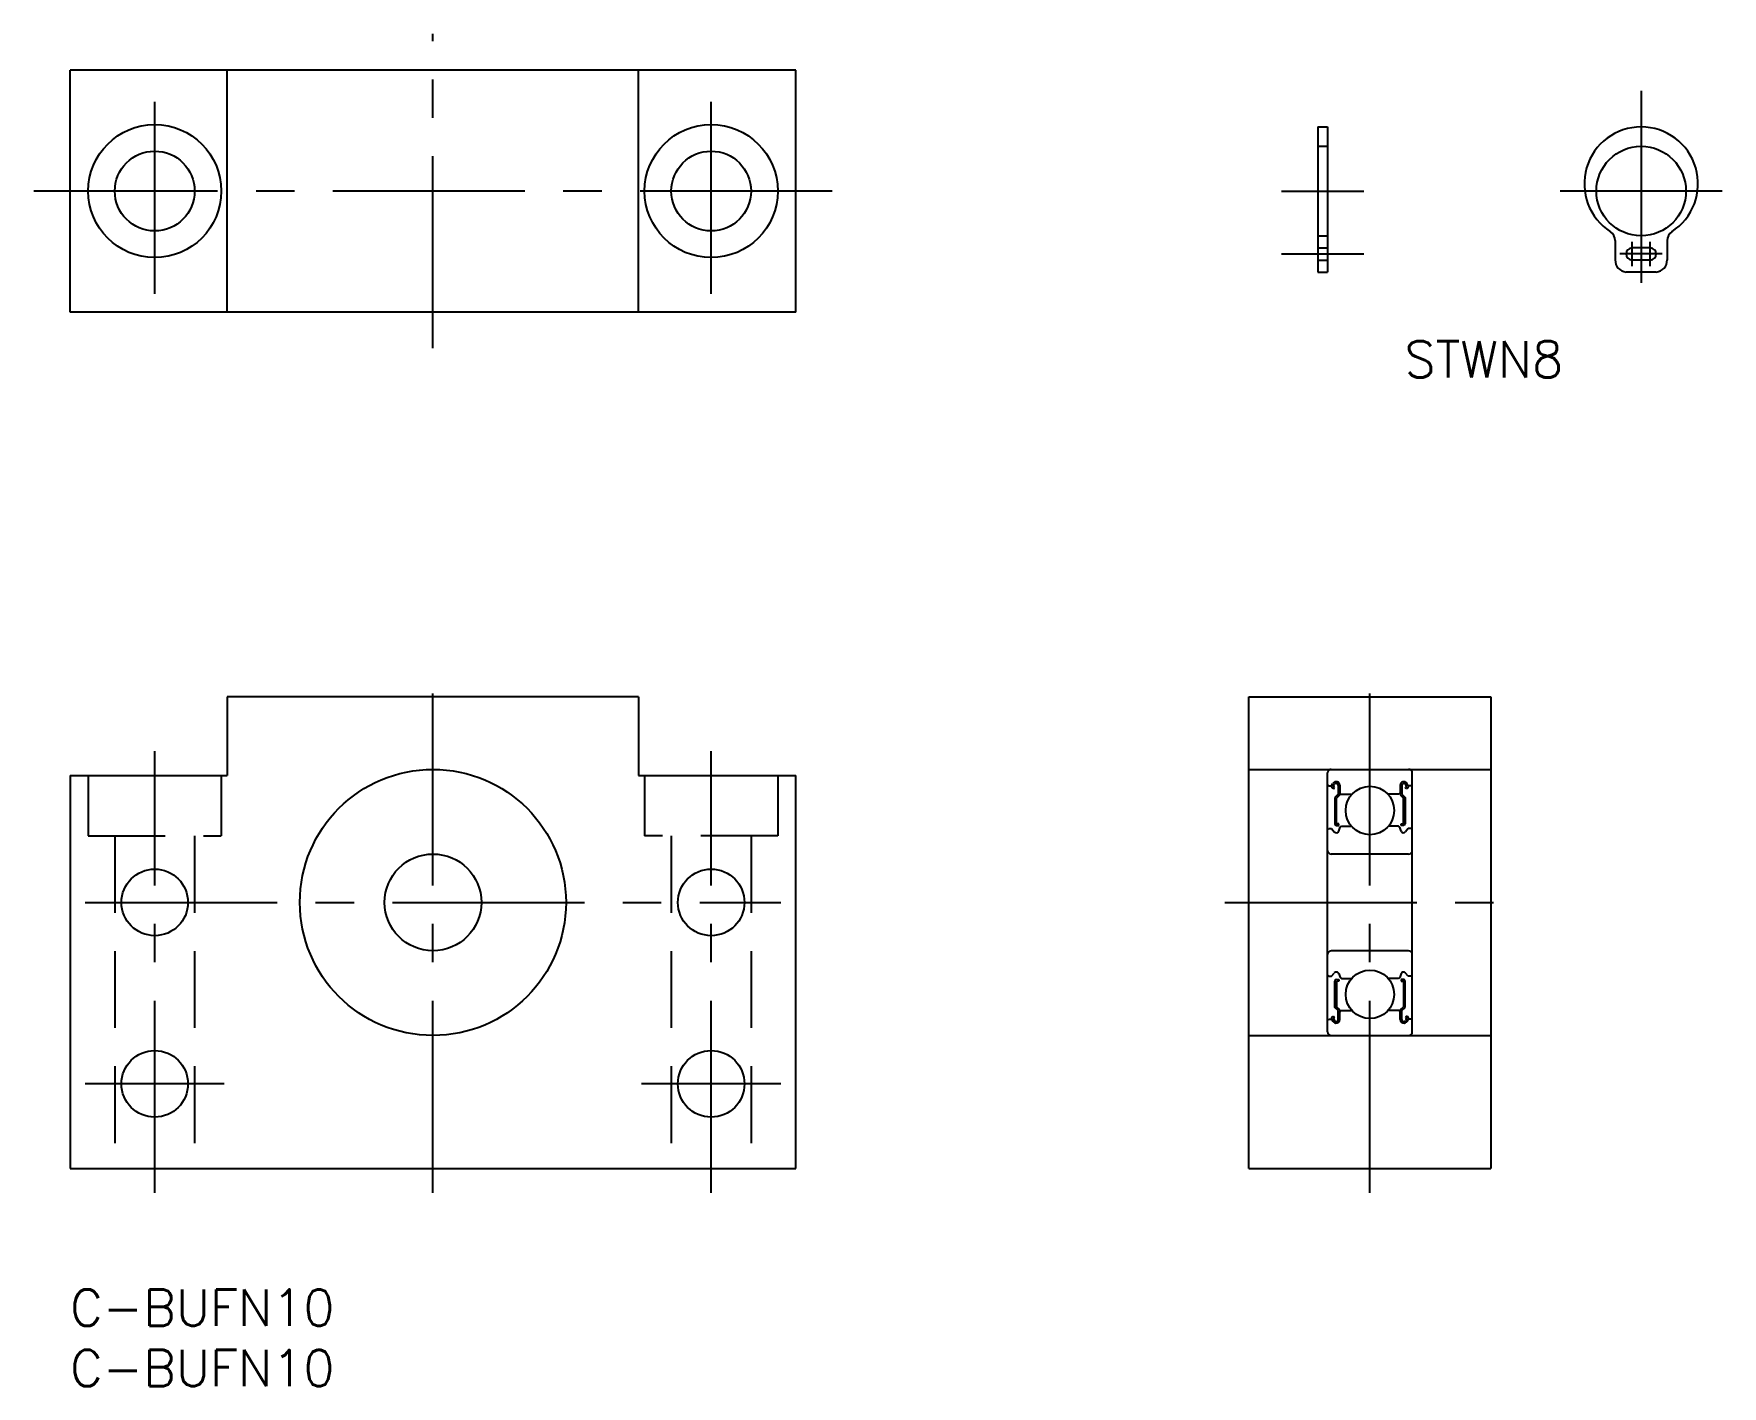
# Model space of a CAD drawing. Extents: x -3 to 137, y -8 to 104.
import ezdxf

# ---------------------------------------------------------------- set-up
doc = ezdxf.new("R2010")
doc.units = 0
doc.header["$LTSCALE"] = 0.5
doc.linetypes.add('CENTER', pattern=[50.8, 31.75, -6.35, 6.35, -6.35])
doc.linetypes.add('DASHED', pattern=[19.05, 12.7, -6.35])
for name, color, linetype in [('MSM_CENTER', 1, 'CENTER'), ('MSM_CONTINUOUS', 7, 'CONTINUOUS'), ('MSM_DASHED', 4, 'DASHED'), ('MSM_PART_NUMBER', 7, 'CONTINUOUS')]:
    doc.layers.add(name, color=color, linetype=linetype)
doc.styles.get("Standard").update_dxf_attribs({"font": 'txt.shx', "height": 2, "bigfont": 'bigfont.shx'})

# ---------------------------------------------------------------- blocks, each defined once
blk = doc.blocks.new('*U2')
at = {"layer": 'MSM_PART_NUMBER'}
blk.add_text('C-BUFN10', height=3, dxfattribs=at).set_placement((0, -3))
blk = doc.blocks.new('*U3')
at = {"layer": 'MSM_PART_NUMBER'}
blk.add_text('C-BUFN10', height=3, dxfattribs=at).set_placement((0, -8))
blk = doc.blocks.new('*U5')
at = {"layer": 'MSM_PART_NUMBER'}
blk.add_text('STWN8', height=3, dxfattribs=at).set_placement((110.32, 75.41))

msp = doc.modelspace()

# ---------------------------------------------------------------- linework, layer by layer
at = {"layer": 'MSM_CENTER'}
for p, q in [((30, 77.81), (30, 103.81)), ((7, 82.31), (7, 99.31)), ((53, 82.31), (53, 99.31)), ((129.88, 99.11), (129.88, 81.11)), ((63, 90.81), (-3, 90.81)), ((100.16, 90.81), (106.96, 90.81)), ((136.58, 90.81), (123.18, 90.81)), ((129.13, 84.61), (129.13, 86.61)), ((130.63, 84.61), (130.63, 86.61)), ((100.16, 85.61), (106.96, 85.61)), ((131.63, 85.61), (128.13, 85.61)), ((30, 8), (30, 51)), ((107.46, 8), (107.46, 51)), ((7, 8), (7, 44.5)), ((53, 8), (53, 44.5)), ((1.25, 32), (58.75, 32)), ((95.46, 32), (119.46, 32)), ((12.75, 17), (1.25, 17)), ((58.75, 17), (47.25, 17))]:
    msp.add_line(p, q, dxfattribs=at)
at = {"layer": 'MSM_CONTINUOUS'}
for p, q in [((0, 80.81), (0, 100.81)), ((60, 100.81), (0, 100.81)), ((13, 80.81), (13, 100.81)), ((47, 80.81), (47, 100.81)), ((60, 80.81), (60, 100.81)), ((103.16, 96.11), (103.16, 84.11)), ((103.16, 96.11), (103.96, 96.11)), ((103.96, 96.11), (103.96, 84.11)), ((127.73, 86.71), (127.73, 85.11)), ((129.88, 87.11), (129.88, 86.11)), ((132.03, 86.71), (132.03, 85.11)), ((130.63, 86.11), (129.13, 86.11)), ((103.16, 84.11), (103.96, 84.11)), ((131.13, 84.11), (128.63, 84.11)), ((130.63, 85.11), (129.13, 85.11)), ((129.88, 85.11), (129.88, 84.11)), ((60, 80.81), (0, 80.81)), ((47, 49), (13, 49)), ((13, 49), (13, 42.5)), ((47, 49), (47, 42.5)), ((97.46, 10), (97.46, 49)), ((97.46, 49), (117.46, 49)), ((117.46, 49), (117.46, 10)), ((0, 42.5), (13, 42.5)), ((0, 42.5), (0, 10)), ((47, 42.5), (60, 42.5)), ((60, 10), (60, 42.5)), ((97.46, 43), (117.46, 43)), ((103.96, 21.3), (103.96, 42.7)), ((110.96, 21.3), (110.96, 42.7)), ((103.96, 41.75), (104.06, 41.65)), ((104.06, 41.65), (104.29, 41.65)), ((104.29, 41.65), (104.4, 41.84)), ((104.34, 41.47), (104.46, 41.4)), ((104.41, 41.58), (104.52, 41.77)), ((104.53, 41.52), (104.41, 41.58)), ((104.46, 41.4), (104.53, 41.52)), ((104.83, 40.95), (104.56, 40.68)), ((104.56, 40.68), (104.56, 38.5)), ((104.96, 40.89), (104.69, 40.63)), ((104.69, 38.5), (104.69, 40.63)), ((104.83, 41.68), (104.83, 40.95)), ((104.96, 41.68), (104.96, 40.89)), ((104.96, 41.05), (105.06, 40.95)), ((105.06, 40.95), (105.99, 40.95)), ((109.86, 40.95), (108.94, 40.95)), ((109.96, 41.05), (109.86, 40.95)), ((109.96, 41.68), (109.96, 40.89)), ((109.96, 40.89), (110.23, 40.63)), ((110.09, 41.68), (110.09, 40.95)), ((110.09, 40.95), (110.36, 40.68)), ((110.23, 38.5), (110.23, 40.63)), ((110.36, 40.68), (110.36, 38.5)), ((110.51, 41.58), (110.4, 41.77)), ((110.4, 41.52), (110.51, 41.58)), ((110.46, 41.4), (110.4, 41.52)), ((110.58, 41.47), (110.46, 41.4)), ((110.63, 41.65), (110.52, 41.84)), ((110.86, 41.65), (110.63, 41.65)), ((110.96, 41.75), (110.86, 41.65)), ((103.96, 38), (104.06, 38.1)), ((104.06, 38.1), (104.29, 38.1)), ((104.29, 38.1), (104.51, 37.84)), ((104.89, 38.5), (104.69, 38.5)), ((104.69, 38.36), (104.89, 38.36)), ((104.89, 38.36), (104.89, 38.5)), ((104.89, 37.89), (105, 38.21)), ((105, 38.21), (105.1, 38.3)), ((105.1, 38.3), (105.94, 38.3)), ((109.82, 38.3), (108.98, 38.3)), ((109.92, 38.21), (109.82, 38.3)), ((110.04, 37.89), (109.92, 38.21)), ((110.03, 38.36), (110.03, 38.5)), ((110.03, 38.5), (110.23, 38.5)), ((110.23, 38.36), (110.03, 38.36)), ((110.63, 38.1), (110.41, 37.84)), ((110.86, 38.1), (110.63, 38.1)), ((110.96, 38), (110.86, 38.1)), ((110.66, 36), (104.26, 36)), ((110.66, 28), (104.26, 28)), ((103.96, 26), (104.06, 25.9)), ((104.06, 25.9), (104.29, 25.9)), ((104.29, 25.9), (104.51, 26.16)), ((104.56, 23.32), (104.56, 25.5)), ((104.69, 25.64), (104.89, 25.64)), ((104.69, 25.5), (104.69, 23.37)), ((104.89, 25.5), (104.69, 25.5)), ((104.89, 26.11), (105, 25.79)), ((104.89, 25.64), (104.89, 25.5)), ((105, 25.79), (105.1, 25.7)), ((105.1, 25.7), (105.94, 25.7)), ((109.82, 25.7), (108.98, 25.7)), ((109.92, 25.79), (109.82, 25.7)), ((110.04, 26.11), (109.92, 25.79)), ((110.03, 25.64), (110.03, 25.5)), ((110.23, 25.64), (110.03, 25.64)), ((110.03, 25.5), (110.23, 25.5)), ((110.23, 25.5), (110.23, 23.37)), ((110.36, 23.32), (110.36, 25.5)), ((110.63, 25.9), (110.41, 26.16)), ((110.86, 25.9), (110.63, 25.9)), ((110.96, 26), (110.86, 25.9)), ((103.96, 22.25), (104.06, 22.35)), ((104.06, 22.35), (104.29, 22.35)), ((104.29, 22.35), (104.4, 22.16)), ((104.34, 22.53), (104.46, 22.6)), ((104.53, 22.48), (104.41, 22.42)), ((104.41, 22.42), (104.52, 22.23)), ((104.46, 22.6), (104.53, 22.48)), ((104.83, 23.05), (104.56, 23.32)), ((104.96, 23.11), (104.69, 23.37)), ((104.83, 22.32), (104.83, 23.05)), ((104.96, 22.32), (104.96, 23.11)), ((104.96, 22.95), (105.06, 23.05)), ((105.06, 23.05), (105.99, 23.05)), ((109.86, 23.05), (108.94, 23.05)), ((109.96, 22.95), (109.86, 23.05)), ((109.96, 23.11), (110.23, 23.37)), ((109.96, 22.32), (109.96, 23.11)), ((110.09, 23.05), (110.36, 23.32)), ((110.09, 22.32), (110.09, 23.05)), ((110.46, 22.6), (110.4, 22.48)), ((110.4, 22.48), (110.51, 22.42)), ((110.51, 22.42), (110.4, 22.23)), ((110.58, 22.53), (110.46, 22.6)), ((110.63, 22.35), (110.52, 22.16)), ((110.86, 22.35), (110.63, 22.35)), ((110.96, 22.25), (110.86, 22.35)), ((97.46, 21), (117.46, 21)), ((0, 10), (60, 10)), ((97.46, 10), (117.46, 10))]:
    msp.add_line(p, q, dxfattribs=at)
for centre, radius in [((7, 90.81), 5.5), ((53, 90.81), 5.5), ((7, 90.81), 3.3), ((53, 90.81), 3.3), ((129.88, 90.81), 3.7), ((30, 32), 11), ((107.46, 39.6), 2), ((30, 32), 4), ((7, 32), 2.75), ((53, 32), 2.75), ((107.46, 24.4), 2), ((7, 17), 2.75), ((53, 17), 2.75)]:
    msp.add_circle(centre, radius, dxfattribs=at)
for centre, radius, start, end in [((129.88, 91.41), 4.7, 302.6213, 237.3787), ((126.83, 86.71), 0.9, 360, 55.0939), ((132.93, 86.71), 0.9, 124.9061, 180), ((129.13, 85.61), 0.5, 90, 270), ((130.63, 85.61), 0.5, 270, 90), ((128.72, 85.1), 0.99, 179.1897, 264.7847), ((131.04, 85.1), 0.99, 275.2153, 0.8103), ((104.26, 42.7), 0.3, 90, 180), ((104.66, 41.68), 0.299, 0, 149.6308), ((110.26, 41.68), 0.299, 30.3692, 180), ((110.66, 42.7), 0.3, 0, 90), ((104.41, 41.58), 0.133, 149.9969, 240.0013), ((104.66, 41.68), 0.166, 0, 149.5456), ((110.26, 41.68), 0.166, 30.4544, 180), ((110.51, 41.58), 0.133, 299.9987, 30.0031), ((104.68, 37.98), 0.224, 220.001, 336.7396), ((104.69, 38.5), 0.133, 180.7017, 269.0077), ((110.24, 37.98), 0.224, 203.2604, 319.999), ((110.23, 38.5), 0.133, 270.9923, 359.2983), ((104.26, 36.3), 0.3, 180, 270), ((110.66, 36.3), 0.3, 270, 0), ((104.26, 27.7), 0.3, 90, 180), ((110.66, 27.7), 0.3, 0, 90), ((104.68, 26.02), 0.224, 23.2604, 139.999), ((104.69, 25.5), 0.133, 90.9923, 179.2983), ((110.24, 26.02), 0.224, 40.001, 156.7396), ((110.23, 25.5), 0.133, 0.7017, 89.0077), ((104.41, 22.42), 0.133, 119.9987, 210.0031), ((110.51, 22.42), 0.133, 329.9969, 60.0013), ((104.26, 21.3), 0.3, 180, 270), ((104.66, 22.32), 0.299, 210.3692, 0), ((104.66, 22.32), 0.166, 210.4544, 0), ((110.26, 22.32), 0.299, 180, 329.6308), ((110.26, 22.32), 0.166, 180, 329.5456), ((110.66, 21.3), 0.3, 270, 0)]:
    msp.add_arc(centre, radius, start, end, dxfattribs=at)
at = {"layer": 'MSM_DASHED'}
for p, q in [((103.16, 94.51), (103.96, 94.51)), ((103.16, 87.11), (103.96, 87.11)), ((103.16, 86.11), (103.96, 86.11)), ((103.16, 85.11), (103.96, 85.11)), ((1.5, 42.5), (1.5, 37.5)), ((12.5, 42.5), (12.5, 37.5)), ((47.5, 42.5), (47.5, 37.5)), ((58.5, 42.5), (58.5, 37.5)), ((1.5, 37.5), (12.5, 37.5)), ((3.7, 37.5), (3.7, 10)), ((10.3, 37.5), (10.3, 10)), ((58.5, 37.5), (47.5, 37.5)), ((49.7, 37.5), (49.7, 10)), ((56.3, 37.5), (56.3, 10))]:
    msp.add_line(p, q, dxfattribs=at)

# ---------------------------------------------------------------- block references
at = {"layer": 'MSM_CONTINUOUS'}
for name in ['*U5', '*U2', '*U3']:
    msp.add_blockref(name, (0, 0), dxfattribs=at)

doc.saveas('drawing.dxf')
